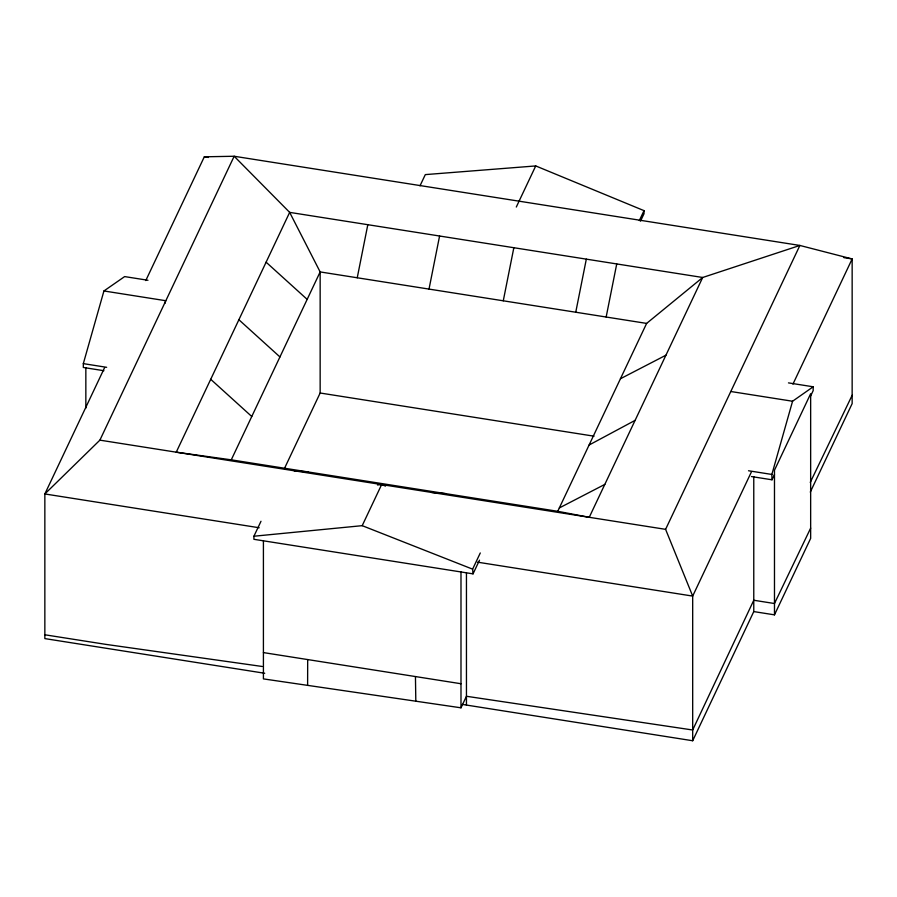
<?xml version="1.0" encoding="UTF-8"?>
<svg xmlns="http://www.w3.org/2000/svg" width="897" height="897" viewBox="0 0 897 897"><rect width="100%" height="100%" fill="white"/><g stroke="black" fill="none" stroke-linecap="round" stroke-linejoin="round"><path stroke-width="1.35" d="M307.615 685.274L307.682 659.564M357.241 277.778L367.815 224.699M429.013 289.092L439.586 236.012M503.273 300.798L513.846 247.718M575.751 312.223L586.324 259.143M606.159 317.022L616.732 263.942M103.917 370.719L83.32 367.467L83.32 363.633L103.929 290.964L124.638 276.59L147.971 280.268M164.936 303.399L165.698 300.708L103.929 290.964M751.428 476.554L772.014 479.794L771.857 474.446L792.567 401.239L813.175 386.786L813.175 390.621L810.653 395.947M104.579 367.68L44.85 493.955L44.85 638.597L264.716 673.266M145.785 280.548L204.314 156.807L234.162 156.257L799.877 245.453L852.15 258.941L852.15 403.594L810.283 492.117M259.188 527.75L44.85 493.955L99.892 440.147L234.162 156.257L289.664 212.376L320.151 271.926L320.151 393.009L284.36 468.671M231.269 459.836L557.743 511.301L589.251 517.3L702.687 277.487L289.664 212.376L176.238 452.189L231.269 459.836L320.151 271.926L646.625 323.402L702.687 277.487L799.877 245.453L665.596 529.342L692.686 596.09L692.686 740.743L462.303 704.414M479.514 560.165L473.033 573.856L253.918 539.31L253.918 536.227L260.993 521.28M420.009 185.814L425.313 174.612L535.733 165.934L644.012 210.638L644.012 213.733L640.48 221.2M253.918 536.227L362.197 525.664L381.64 484.571L385.531 486.107M516.302 207.028L535.733 165.934M473.033 573.856L472.618 569.158L480.276 552.967M639.303 220.606L644.012 210.638M263.415 540.813L263.415 678.894L460.991 707.811L466.451 696.274L692.686 730.001L753.772 600.25L774.481 603.524L810.653 528.131M557.743 511.301L646.625 323.402M751.372 472.001L692.686 596.09L477.484 562.161M792.937 384.14L852.15 258.941L843.875 257.641M772.014 479.794L774.481 474.58M692.686 740.743L753.772 611.586L753.772 476.655M774.481 614.849L810.653 538.379L810.653 393.727L774.481 470.207L774.481 614.849L753.772 611.586M810.26 482.418L852.15 395.274M589.094 445.024L635.098 420.368M620.432 378.747L665.933 355.201M559.324 507.949L604.825 484.402M377.469 484.974L381.64 484.571M294.093 470.768L308.063 471.945M431.535 492.442L445.506 493.608M262.238 666.482L105.981 644.394L44.85 634.784M204.314 156.807L208.452 157.457M788.463 382.884L813.175 386.786M730.797 391.507L792.567 401.239M320.151 393.009L594.049 436.189M83.32 363.633L106.653 367.31M748.524 470.757L771.857 474.446M99.892 440.147L665.596 529.342M263.415 652.59L460.991 683.738M362.197 525.664L472.618 569.158M266.106 262.182L307.166 299.374M238.882 319.736L279.942 356.939M210.705 379.296L251.765 416.5M415.446 676.562L415.816 701.207M466.451 573.026L466.451 705.076M460.991 571.961L460.991 707.811M85.843 367.714L85.843 408.09"/></g></svg>
